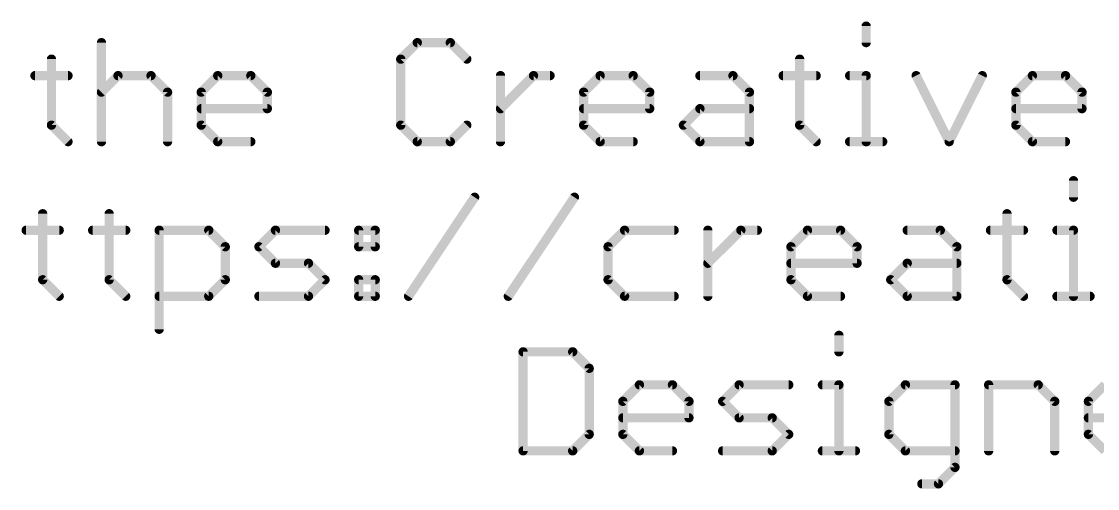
# Model space of a CAD drawing. Extents: x 0 to 108, y -62 to 34.
# Drawn here: x 23.59 to 41.25, y -9.43 to -1.76 of the extents above; entities that cross this region are included whole.
import ezdxf

# ---------------------------------------------------------------- set-up
doc = ezdxf.new("R2010")
doc.units = 0
doc.layers.add('51', color=253, linetype='CONTINUOUS')

msp = doc.modelspace()

# ---------------------------------------------------------------- linework, layer by layer
at = {"layer": '51', "const_width": 0.1524}
for points in [[(37.4562, -1.8356), (37.4562, -2.1068)], [(24.9064, -2.1068), (24.9064, -3.7338)], [(30.089, -2.1068), (29.8179, -2.378)], [(30.6314, -2.1068), (30.089, -2.1068)], [(30.9025, -2.378), (30.6314, -2.1068)], [(24.0861, -2.378), (24.0861, -3.4626)], [(29.8179, -2.378), (29.8179, -3.4626)], [(36.3648, -2.378), (36.3648, -3.4626)], [(23.815, -2.6491), (24.3573, -2.6491)], [(24.9064, -2.9203), (25.1776, -2.6491)], [(25.1776, -2.6491), (25.7199, -2.6491)], [(25.7199, -2.6491), (25.9911, -2.9203)], [(26.5436, -2.9203), (26.8147, -2.6491)], [(26.8147, -2.6491), (27.3571, -2.6491)], [(27.3571, -2.6491), (27.6282, -2.9203)], [(31.455, -3.7338), (31.455, -2.6491)], [(31.455, -3.1915), (31.9974, -2.6491)], [(31.9974, -2.6491), (32.2685, -2.6491)], [(32.8193, -2.9203), (33.0905, -2.6491)], [(33.0905, -2.6491), (33.6328, -2.6491)], [(33.6328, -2.6491), (33.904, -2.9203)], [(34.7276, -2.6491), (35.27, -2.6491)], [(35.27, -2.6491), (35.5411, -2.9203)], [(36.0936, -2.6491), (36.636, -2.6491)], [(37.1851, -2.6491), (37.4562, -2.6491)], [(37.4562, -2.6491), (37.4562, -3.7338)], [(38.2765, -2.6491), (38.8188, -3.7338)], [(38.8188, -3.7338), (39.3612, -2.6491)], [(39.9137, -2.9203), (40.1848, -2.6491)], [(40.1848, -2.6491), (40.7272, -2.6491)], [(40.7272, -2.6491), (40.9983, -2.9203)], [(25.9911, -2.9203), (25.9911, -3.7338)], [(26.5436, -3.4626), (26.5436, -2.9203)], [(27.6282, -2.9203), (27.6282, -3.1915)], [(32.8193, -3.4626), (32.8193, -2.9203)], [(33.904, -2.9203), (33.904, -3.1915)], [(35.5411, -2.9203), (35.5411, -3.7338)], [(39.9137, -3.4626), (39.9137, -2.9203)], [(40.9983, -2.9203), (40.9983, -3.1915)], [(27.6282, -3.1915), (26.5436, -3.1915)], [(33.904, -3.1915), (32.8193, -3.1915)], [(34.4565, -3.4626), (34.7276, -3.1915)], [(34.7276, -3.1915), (35.5411, -3.1915)], [(40.9983, -3.1915), (39.9137, -3.1915)], [(24.0861, -3.4626), (24.3573, -3.7338)], [(26.8147, -3.7338), (26.5436, -3.4626)], [(29.8179, -3.4626), (30.089, -3.7338)], [(30.6314, -3.7338), (30.9025, -3.4626)], [(33.0905, -3.7338), (32.8193, -3.4626)], [(34.7276, -3.7338), (34.4565, -3.4626)], [(36.3648, -3.4626), (36.636, -3.7338)], [(40.1848, -3.7338), (39.9137, -3.4626)], [(27.3571, -3.7338), (26.8147, -3.7338)], [(30.089, -3.7338), (30.6314, -3.7338)], [(33.6328, -3.7338), (33.0905, -3.7338)], [(35.5411, -3.7338), (34.7276, -3.7338)], [(37.1851, -3.7338), (37.7274, -3.7338)], [(40.7272, -3.7338), (40.1848, -3.7338)], [(40.859, -4.3756), (40.859, -4.6468)], [(29.9463, -6.2738), (31.0309, -4.6468)], [(31.5834, -6.2738), (32.6681, -4.6468)], [(23.9417, -4.918), (23.9417, -6.0026)], [(25.0331, -4.918), (25.0331, -6.0026)], [(39.7675, -4.918), (39.7675, -6.0026)], [(23.6705, -5.1891), (24.2128, -5.1891)], [(24.762, -5.1891), (25.3043, -5.1891)], [(25.8534, -6.8161), (25.8534, -5.1891)], [(25.8534, -5.1891), (26.6669, -5.1891)], [(26.6669, -5.1891), (26.938, -5.4603)], [(27.4905, -5.4603), (27.7617, -5.1891)], [(27.7617, -5.1891), (28.5752, -5.1891)], [(29.1277, -5.1891), (29.3989, -5.1891)], [(29.1277, -5.4603), (29.1277, -5.1891)], [(29.3989, -5.1891), (29.3989, -5.4603)], [(33.4918, -5.1891), (33.2206, -5.4603)], [(34.3053, -5.1891), (33.4918, -5.1891)], [(34.8577, -6.2738), (34.8577, -5.1891)], [(34.8577, -5.7315), (35.4001, -5.1891)], [(35.4001, -5.1891), (35.6712, -5.1891)], [(36.222, -5.4603), (36.4932, -5.1891)], [(36.4932, -5.1891), (37.0355, -5.1891)], [(37.0355, -5.1891), (37.3067, -5.4603)], [(38.1304, -5.1891), (38.6727, -5.1891)], [(38.6727, -5.1891), (38.9439, -5.4603)], [(39.4964, -5.1891), (40.0387, -5.1891)], [(40.5878, -5.1891), (40.859, -5.1891)], [(40.859, -5.1891), (40.859, -6.2738)], [(26.938, -5.4603), (26.938, -6.0026)], [(27.7617, -5.7315), (27.4905, -5.4603)], [(29.3989, -5.4603), (29.1277, -5.4603)], [(33.2206, -5.4603), (33.2206, -6.0026)], [(36.222, -6.0026), (36.222, -5.4603)], [(37.3067, -5.4603), (37.3067, -5.7315)], [(38.9439, -5.4603), (38.9439, -6.2738)], [(28.304, -5.7315), (27.7617, -5.7315)], [(28.5752, -6.0026), (28.304, -5.7315)], [(37.3067, -5.7315), (36.222, -5.7315)], [(37.8592, -6.0026), (38.1304, -5.7315)], [(38.1304, -5.7315), (38.9439, -5.7315)], [(23.9417, -6.0026), (24.2128, -6.2738)], [(25.0331, -6.0026), (25.3043, -6.2738)], [(26.938, -6.0026), (26.6669, -6.2738)], [(28.304, -6.2738), (28.5752, -6.0026)], [(29.1277, -6.0026), (29.3989, -6.0026)], [(29.1277, -6.2738), (29.1277, -6.0026)], [(29.3989, -6.0026), (29.3989, -6.2738)], [(33.2206, -6.0026), (33.4918, -6.2738)], [(36.4932, -6.2738), (36.222, -6.0026)], [(38.1304, -6.2738), (37.8592, -6.0026)], [(39.7675, -6.0026), (40.0387, -6.2738)], [(26.6669, -6.2738), (25.8534, -6.2738)], [(27.4905, -6.2738), (28.304, -6.2738)], [(29.3989, -6.2738), (29.1277, -6.2738)], [(33.4918, -6.2738), (34.3053, -6.2738)], [(37.0355, -6.2738), (36.4932, -6.2738)], [(38.9439, -6.2738), (38.1304, -6.2738)], [(40.5878, -6.2738), (41.1301, -6.2738)], [(37.0088, -6.9156), (37.0088, -7.1868)], [(31.8262, -7.1868), (31.8262, -8.8138)], [(32.6397, -7.1868), (31.8262, -7.1868)], [(32.9109, -7.458), (32.6397, -7.1868)], [(32.9109, -8.5426), (32.9109, -7.458)], [(33.4634, -8.0003), (33.7345, -7.7291)], [(33.7345, -7.7291), (34.2769, -7.7291)], [(34.2769, -7.7291), (34.548, -8.0003)], [(35.1005, -8.0003), (35.3717, -7.7291)], [(35.3717, -7.7291), (36.1852, -7.7291)], [(36.7377, -7.7291), (37.0088, -7.7291)], [(37.0088, -7.7291), (37.0088, -8.8138)], [(38.1003, -7.7291), (37.8291, -8.0003)], [(38.9138, -7.7291), (38.1003, -7.7291)], [(38.9138, -9.085), (38.9138, -7.7291)], [(39.4663, -8.8138), (39.4663, -7.7291)], [(39.4663, -7.7291), (40.2798, -7.7291)], [(40.2798, -7.7291), (40.5509, -8.0003)], [(41.1034, -8.0003), (41.3746, -7.7291)], [(33.4634, -8.5426), (33.4634, -8.0003)], [(34.548, -8.0003), (34.548, -8.2715)], [(35.3717, -8.2715), (35.1005, -8.0003)], [(37.8291, -8.0003), (37.8291, -8.5426)], [(40.5509, -8.0003), (40.5509, -8.8138)], [(41.1034, -8.5426), (41.1034, -8.0003)], [(34.548, -8.2715), (33.4634, -8.2715)], [(35.914, -8.2715), (35.3717, -8.2715)], [(36.1852, -8.5426), (35.914, -8.2715)], [(42.1881, -8.2715), (41.1034, -8.2715)], [(32.6397, -8.8138), (32.9109, -8.5426)], [(33.7345, -8.8138), (33.4634, -8.5426)], [(35.914, -8.8138), (36.1852, -8.5426)], [(37.8291, -8.5426), (38.1003, -8.8138)], [(41.3746, -8.8138), (41.1034, -8.5426)], [(31.8262, -8.8138), (32.6397, -8.8138)], [(34.2769, -8.8138), (33.7345, -8.8138)], [(35.1005, -8.8138), (35.914, -8.8138)], [(36.7377, -8.8138), (37.28, -8.8138)], [(38.1003, -8.8138), (38.9138, -8.8138)], [(38.6426, -9.3561), (38.9138, -9.085)], [(38.3714, -9.3561), (38.6426, -9.3561)]]:
    msp.add_lwpolyline(points, dxfattribs=at)
at = {"layer": '51', "const_width": 0.0762}
for points in [[(37.4943, -1.8356, 1), (37.4181, -1.8356)], [(24.9445, -2.1068, 1), (24.8683, -2.1068)], [(30.089, -2.0687, 1), (30.089, -2.1449)], [(30.116, -2.1338, 1), (30.0621, -2.0799)], [(30.6583, -2.0799, 1), (30.6044, -2.1338)], [(30.6314, -2.1449, 1), (30.6314, -2.0687)], [(37.4181, -2.1068, 1), (37.4943, -2.1068)], [(24.1242, -2.378, 1), (24.048, -2.378)], [(29.7909, -2.351, 1), (29.8448, -2.4049)], [(29.856, -2.378, 1), (29.7798, -2.378)], [(30.8756, -2.4049, 1), (30.9295, -2.351)], [(36.4029, -2.378, 1), (36.3267, -2.378)], [(23.815, -2.611, 1), (23.815, -2.6872)], [(24.3573, -2.6872, 1), (24.3573, -2.611)], [(25.1776, -2.611, 1), (25.1776, -2.6872)], [(25.2045, -2.6761, 1), (25.1506, -2.6222)], [(25.7468, -2.6222, 1), (25.693, -2.6761)], [(25.7199, -2.6872, 1), (25.7199, -2.611)], [(26.8147, -2.611, 1), (26.8147, -2.6872)], [(26.8417, -2.6761, 1), (26.7878, -2.6222)], [(27.384, -2.6222, 1), (27.3301, -2.6761)], [(27.3571, -2.6872, 1), (27.3571, -2.611)], [(31.4931, -2.6491, 1), (31.4169, -2.6491)], [(31.9974, -2.611, 1), (31.9974, -2.6872)], [(32.0243, -2.6761, 1), (31.9704, -2.6222)], [(32.2685, -2.6872, 1), (32.2685, -2.611)], [(33.0905, -2.611, 1), (33.0905, -2.6872)], [(33.1174, -2.6761, 1), (33.0635, -2.6222)], [(33.6598, -2.6222, 1), (33.6059, -2.6761)], [(33.6328, -2.6872, 1), (33.6328, -2.611)], [(34.7276, -2.611, 1), (34.7276, -2.6872)], [(35.2969, -2.6222, 1), (35.243, -2.6761)], [(35.27, -2.6872, 1), (35.27, -2.611)], [(36.0936, -2.611, 1), (36.0936, -2.6872)], [(36.636, -2.6872, 1), (36.636, -2.611)], [(37.1851, -2.611, 1), (37.1851, -2.6872)], [(37.4943, -2.6491, 1), (37.4181, -2.6491)], [(37.4562, -2.6872, 1), (37.4562, -2.611)], [(38.3106, -2.6321, 1), (38.2424, -2.6662)], [(39.3952, -2.6662, 1), (39.3271, -2.6321)], [(40.1848, -2.611, 1), (40.1848, -2.6872)], [(40.2118, -2.6761, 1), (40.1579, -2.6222)], [(40.7541, -2.6222, 1), (40.7002, -2.6761)], [(40.7272, -2.6872, 1), (40.7272, -2.611)], [(24.8795, -2.8934, 1), (24.9333, -2.9472)], [(26.0292, -2.9203, 1), (25.953, -2.9203)], [(25.9641, -2.9472, 1), (26.018, -2.8934)], [(26.5817, -2.9203, 1), (26.5055, -2.9203)], [(26.5166, -2.8934, 1), (26.5705, -2.9472)], [(27.6663, -2.9203, 1), (27.5901, -2.9203)], [(27.6013, -2.9472, 1), (27.6552, -2.8934)], [(32.8574, -2.9203, 1), (32.7812, -2.9203)], [(32.7924, -2.8934, 1), (32.8463, -2.9472)], [(33.9421, -2.9203, 1), (33.8659, -2.9203)], [(33.877, -2.9472, 1), (33.9309, -2.8934)], [(35.5792, -2.9203, 1), (35.503, -2.9203)], [(35.5142, -2.9472, 1), (35.5681, -2.8934)], [(39.9518, -2.9203, 1), (39.8756, -2.9203)], [(39.8867, -2.8934, 1), (39.9406, -2.9472)], [(41.0364, -2.9203, 1), (40.9602, -2.9203)], [(40.9714, -2.9472, 1), (41.0253, -2.8934)], [(26.5436, -3.1534, 1), (26.5436, -3.2296)], [(27.5901, -3.1915, 1), (27.6663, -3.1915)], [(27.6282, -3.2296, 1), (27.6282, -3.1534)], [(31.4281, -3.1645, 1), (31.482, -3.2184)], [(32.8193, -3.1534, 1), (32.8193, -3.2296)], [(33.8659, -3.1915, 1), (33.9421, -3.1915)], [(33.904, -3.2296, 1), (33.904, -3.1534)], [(34.7276, -3.1534, 1), (34.7276, -3.2296)], [(34.7546, -3.2184, 1), (34.7007, -3.1645)], [(35.5411, -3.2296, 1), (35.5411, -3.1534)], [(39.9137, -3.1534, 1), (39.9137, -3.2296)], [(40.9602, -3.1915, 1), (41.0364, -3.1915)], [(40.9983, -3.2296, 1), (40.9983, -3.1534)], [(24.1131, -3.4357, 1), (24.0592, -3.4896)], [(24.048, -3.4626, 1), (24.1242, -3.4626)], [(26.5705, -3.4357, 1), (26.5166, -3.4896)], [(26.5055, -3.4626, 1), (26.5817, -3.4626)], [(29.8448, -3.4357, 1), (29.7909, -3.4896)], [(29.7798, -3.4626, 1), (29.856, -3.4626)], [(30.9295, -3.4896, 1), (30.8756, -3.4357)], [(32.8463, -3.4357, 1), (32.7924, -3.4896)], [(32.7812, -3.4626, 1), (32.8574, -3.4626)], [(34.4834, -3.4357, 1), (34.4295, -3.4896)], [(34.4295, -3.4357, 1), (34.4834, -3.4896)], [(36.3917, -3.4357, 1), (36.3379, -3.4896)], [(36.3267, -3.4626, 1), (36.4029, -3.4626)], [(39.9406, -3.4357, 1), (39.8867, -3.4896)], [(39.8756, -3.4626, 1), (39.9518, -3.4626)], [(24.3304, -3.7607, 1), (24.3842, -3.7069)], [(24.8683, -3.7338, 1), (24.9445, -3.7338)], [(25.953, -3.7338, 1), (26.0292, -3.7338)], [(26.8147, -3.6957, 1), (26.8147, -3.7719)], [(26.7878, -3.7607, 1), (26.8417, -3.7069)], [(27.3571, -3.7719, 1), (27.3571, -3.6957)], [(30.089, -3.6957, 1), (30.089, -3.7719)], [(30.0621, -3.7607, 1), (30.116, -3.7069)], [(30.6044, -3.7069, 1), (30.6583, -3.7607)], [(30.6314, -3.7719, 1), (30.6314, -3.6957)], [(31.4169, -3.7338, 1), (31.4931, -3.7338)], [(33.0905, -3.6957, 1), (33.0905, -3.7719)], [(33.0635, -3.7607, 1), (33.1174, -3.7069)], [(33.6328, -3.7719, 1), (33.6328, -3.6957)], [(34.7276, -3.6957, 1), (34.7276, -3.7719)], [(34.7007, -3.7607, 1), (34.7546, -3.7069)], [(35.503, -3.7338, 1), (35.5792, -3.7338)], [(35.5411, -3.7719, 1), (35.5411, -3.6957)], [(36.609, -3.7607, 1), (36.6629, -3.7069)], [(37.1851, -3.6957, 1), (37.1851, -3.7719)], [(37.4181, -3.7338, 1), (37.4943, -3.7338)], [(37.7274, -3.7719, 1), (37.7274, -3.6957)], [(38.7848, -3.7168, 1), (38.8529, -3.7508)], [(38.7848, -3.7508, 1), (38.8529, -3.7168)], [(40.1848, -3.6957, 1), (40.1848, -3.7719)], [(40.1579, -3.7607, 1), (40.2118, -3.7069)], [(40.7272, -3.7719, 1), (40.7272, -3.6957)], [(40.8971, -4.3756, 1), (40.8209, -4.3756)], [(31.0626, -4.6679, 1), (30.9992, -4.6257)], [(32.6998, -4.6679, 1), (32.6364, -4.6257)], [(40.8209, -4.6468, 1), (40.8971, -4.6468)], [(23.9798, -4.918, 1), (23.9036, -4.918)], [(25.0712, -4.918, 1), (24.995, -4.918)], [(39.8056, -4.918, 1), (39.7294, -4.918)], [(23.6705, -5.151, 1), (23.6705, -5.2272)], [(24.2128, -5.2272, 1), (24.2128, -5.151)], [(24.762, -5.151, 1), (24.762, -5.2272)], [(25.3043, -5.2272, 1), (25.3043, -5.151)], [(25.8915, -5.1891, 1), (25.8153, -5.1891)], [(25.8534, -5.151, 1), (25.8534, -5.2272)], [(26.6938, -5.1622, 1), (26.6399, -5.2161)], [(26.6669, -5.2272, 1), (26.6669, -5.151)], [(27.7617, -5.151, 1), (27.7617, -5.2272)], [(27.7886, -5.2161, 1), (27.7348, -5.1622)], [(28.5752, -5.2272, 1), (28.5752, -5.151)], [(29.1277, -5.151, 1), (29.1277, -5.2272)], [(29.1658, -5.1891, 1), (29.0896, -5.1891)], [(29.437, -5.1891, 1), (29.3608, -5.1891)], [(29.3989, -5.2272, 1), (29.3989, -5.151)], [(33.4918, -5.151, 1), (33.4918, -5.2272)], [(33.5187, -5.2161, 1), (33.4648, -5.1622)], [(34.3053, -5.2272, 1), (34.3053, -5.151)], [(34.8958, -5.1891, 1), (34.8196, -5.1891)], [(35.4001, -5.151, 1), (35.4001, -5.2272)], [(35.427, -5.2161, 1), (35.3731, -5.1622)], [(35.6712, -5.2272, 1), (35.6712, -5.151)], [(36.4932, -5.151, 1), (36.4932, -5.2272)], [(36.5201, -5.2161, 1), (36.4663, -5.1622)], [(37.0625, -5.1622, 1), (37.0086, -5.2161)], [(37.0355, -5.2272, 1), (37.0355, -5.151)], [(38.1304, -5.151, 1), (38.1304, -5.2272)], [(38.6996, -5.1622, 1), (38.6458, -5.2161)], [(38.6727, -5.2272, 1), (38.6727, -5.151)], [(39.4964, -5.151, 1), (39.4964, -5.2272)], [(40.0387, -5.2272, 1), (40.0387, -5.151)], [(40.5878, -5.151, 1), (40.5878, -5.2272)], [(40.8971, -5.1891, 1), (40.8209, -5.1891)], [(40.859, -5.2272, 1), (40.859, -5.151)], [(26.9761, -5.4603, 1), (26.8999, -5.4603)], [(26.9111, -5.4872, 1), (26.965, -5.4334)], [(27.5175, -5.4334, 1), (27.4636, -5.4872)], [(27.4636, -5.4334, 1), (27.5175, -5.4872)], [(29.1277, -5.4222, 1), (29.1277, -5.4984)], [(29.0896, -5.4603, 1), (29.1658, -5.4603)], [(29.3608, -5.4603, 1), (29.437, -5.4603)], [(29.3989, -5.4984, 1), (29.3989, -5.4222)], [(33.2587, -5.4603, 1), (33.1825, -5.4603)], [(33.1936, -5.4334, 1), (33.2475, -5.4872)], [(36.2601, -5.4603, 1), (36.1839, -5.4603)], [(36.1951, -5.4334, 1), (36.249, -5.4872)], [(37.3448, -5.4603, 1), (37.2686, -5.4603)], [(37.2798, -5.4872, 1), (37.3336, -5.4334)], [(38.982, -5.4603, 1), (38.9058, -5.4603)], [(38.9169, -5.4872, 1), (38.9708, -5.4334)], [(27.7617, -5.6934, 1), (27.7617, -5.7696)], [(27.7348, -5.7584, 1), (27.7886, -5.7045)], [(28.331, -5.7045, 1), (28.2771, -5.7584)], [(28.304, -5.7696, 1), (28.304, -5.6934)], [(34.8308, -5.7045, 1), (34.8847, -5.7584)], [(36.222, -5.6934, 1), (36.222, -5.7696)], [(37.2686, -5.7315, 1), (37.3448, -5.7315)], [(37.3067, -5.7696, 1), (37.3067, -5.6934)], [(38.1304, -5.6934, 1), (38.1304, -5.7696)], [(38.1573, -5.7584, 1), (38.1034, -5.7045)], [(38.9439, -5.7696, 1), (38.9439, -5.6934)], [(23.9686, -5.9757, 1), (23.9147, -6.0296)], [(23.9036, -6.0026, 1), (23.9798, -6.0026)], [(25.0601, -5.9757, 1), (25.0062, -6.0296)], [(24.995, -6.0026, 1), (25.0712, -6.0026)], [(26.8999, -6.0026, 1), (26.9761, -6.0026)], [(26.965, -6.0296, 1), (26.9111, -5.9757)], [(28.6021, -6.0296, 1), (28.5483, -5.9757)], [(28.5483, -6.0296, 1), (28.6021, -5.9757)], [(29.1277, -5.9645, 1), (29.1277, -6.0407)], [(29.1658, -6.0026, 1), (29.0896, -6.0026)], [(29.437, -6.0026, 1), (29.3608, -6.0026)], [(29.3989, -6.0407, 1), (29.3989, -5.9645)], [(33.2475, -5.9757, 1), (33.1936, -6.0296)], [(33.1825, -6.0026, 1), (33.2587, -6.0026)], [(36.249, -5.9757, 1), (36.1951, -6.0296)], [(36.1839, -6.0026, 1), (36.2601, -6.0026)], [(37.8861, -5.9757, 1), (37.8323, -6.0296)], [(37.8323, -5.9757, 1), (37.8861, -6.0296)], [(39.7945, -5.9757, 1), (39.7406, -6.0296)], [(39.7294, -6.0026, 1), (39.8056, -6.0026)], [(24.1859, -6.3007, 1), (24.2398, -6.2469)], [(25.2773, -6.3007, 1), (25.3312, -6.2469)], [(25.8534, -6.2357, 1), (25.8534, -6.3119)], [(26.6399, -6.2469, 1), (26.6938, -6.3007)], [(26.6669, -6.3119, 1), (26.6669, -6.2357)], [(27.4905, -6.2357, 1), (27.4905, -6.3119)], [(28.2771, -6.2469, 1), (28.331, -6.3007)], [(28.304, -6.3119, 1), (28.304, -6.2357)], [(29.1277, -6.2357, 1), (29.1277, -6.3119)], [(29.0896, -6.2738, 1), (29.1658, -6.2738)], [(29.3608, -6.2738, 1), (29.437, -6.2738)], [(29.3989, -6.3119, 1), (29.3989, -6.2357)], [(29.9146, -6.2527, 1), (29.978, -6.2949)], [(31.5517, -6.2527, 1), (31.6151, -6.2949)], [(33.4918, -6.2357, 1), (33.4918, -6.3119)], [(33.4648, -6.3007, 1), (33.5187, -6.2469)], [(34.3053, -6.3119, 1), (34.3053, -6.2357)], [(34.8196, -6.2738, 1), (34.8958, -6.2738)], [(36.4932, -6.2357, 1), (36.4932, -6.3119)], [(36.4663, -6.3007, 1), (36.5201, -6.2469)], [(37.0355, -6.3119, 1), (37.0355, -6.2357)], [(38.1304, -6.2357, 1), (38.1304, -6.3119)], [(38.1034, -6.3007, 1), (38.1573, -6.2469)], [(38.9058, -6.2738, 1), (38.982, -6.2738)], [(38.9439, -6.3119, 1), (38.9439, -6.2357)], [(40.0117, -6.3007, 1), (40.0656, -6.2469)], [(40.5878, -6.2357, 1), (40.5878, -6.3119)], [(40.8209, -6.2738, 1), (40.8971, -6.2738)], [(41.1301, -6.3119, 1), (41.1301, -6.2357)], [(25.8153, -6.8161, 1), (25.8915, -6.8161)], [(37.0469, -6.9156, 1), (36.9707, -6.9156)], [(31.8643, -7.1868, 1), (31.7881, -7.1868)], [(31.8262, -7.1487, 1), (31.8262, -7.2249)], [(32.6666, -7.1599, 1), (32.6128, -7.2138)], [(32.6397, -7.2249, 1), (32.6397, -7.1487)], [(36.9707, -7.1868, 1), (37.0469, -7.1868)], [(32.949, -7.458, 1), (32.8728, -7.458)], [(32.8839, -7.4849, 1), (32.9378, -7.431)], [(33.7345, -7.691, 1), (33.7345, -7.7672)], [(33.7615, -7.7561, 1), (33.7076, -7.7022)], [(34.3038, -7.7022, 1), (34.2499, -7.7561)], [(34.2769, -7.7672, 1), (34.2769, -7.691)], [(35.3717, -7.691, 1), (35.3717, -7.7672)], [(35.3986, -7.7561, 1), (35.3447, -7.7022)], [(36.1852, -7.7672, 1), (36.1852, -7.691)], [(36.7377, -7.691, 1), (36.7377, -7.7672)], [(37.0469, -7.7291, 1), (36.9707, -7.7291)], [(37.0088, -7.7672, 1), (37.0088, -7.691)], [(38.1003, -7.691, 1), (38.1003, -7.7672)], [(38.1272, -7.7561, 1), (38.0733, -7.7022)], [(38.9519, -7.7291, 1), (38.8757, -7.7291)], [(38.9138, -7.7672, 1), (38.9138, -7.691)], [(39.5044, -7.7291, 1), (39.4282, -7.7291)], [(39.4663, -7.691, 1), (39.4663, -7.7672)], [(40.3067, -7.7022, 1), (40.2528, -7.7561)], [(40.2798, -7.7672, 1), (40.2798, -7.691)], [(33.5015, -8.0003, 1), (33.4253, -8.0003)], [(33.4364, -7.9734, 1), (33.4903, -8.0272)], [(34.5861, -8.0003, 1), (34.5099, -8.0003)], [(34.5211, -8.0272, 1), (34.575, -7.9734)], [(35.1275, -7.9734, 1), (35.0736, -8.0272)], [(35.0736, -7.9734, 1), (35.1275, -8.0272)], [(37.8672, -8.0003, 1), (37.791, -8.0003)], [(37.8022, -7.9734, 1), (37.856, -8.0272)], [(40.589, -8.0003, 1), (40.5128, -8.0003)], [(40.524, -8.0272, 1), (40.5779, -7.9734)], [(41.1415, -8.0003, 1), (41.0653, -8.0003)], [(41.0765, -7.9734, 1), (41.1304, -8.0272)], [(33.4634, -8.2334, 1), (33.4634, -8.3096)], [(34.5099, -8.2715, 1), (34.5861, -8.2715)], [(34.548, -8.3096, 1), (34.548, -8.2334)], [(35.3717, -8.2334, 1), (35.3717, -8.3096)], [(35.3447, -8.2984, 1), (35.3986, -8.2445)], [(35.9409, -8.2445, 1), (35.8871, -8.2984)], [(35.914, -8.3096, 1), (35.914, -8.2334)], [(41.1034, -8.2334, 1), (41.1034, -8.3096)], [(32.9378, -8.5696, 1), (32.8839, -8.5157)], [(33.4903, -8.5157, 1), (33.4364, -8.5696)], [(36.2121, -8.5696, 1), (36.1582, -8.5157)], [(37.856, -8.5157, 1), (37.8022, -8.5696)], [(41.1304, -8.5157, 1), (41.0765, -8.5696)], [(32.8728, -8.5426, 1), (32.949, -8.5426)], [(33.4253, -8.5426, 1), (33.5015, -8.5426)], [(36.1582, -8.5696, 1), (36.2121, -8.5157)], [(37.791, -8.5426, 1), (37.8672, -8.5426)], [(41.0653, -8.5426, 1), (41.1415, -8.5426)], [(31.8262, -8.7757, 1), (31.8262, -8.8519)], [(31.7881, -8.8138, 1), (31.8643, -8.8138)], [(32.6128, -8.7869, 1), (32.6666, -8.8407)], [(32.6397, -8.8519, 1), (32.6397, -8.7757)], [(33.7345, -8.7757, 1), (33.7345, -8.8519)], [(33.7076, -8.8407, 1), (33.7615, -8.7869)], [(34.2769, -8.8519, 1), (34.2769, -8.7757)], [(35.1005, -8.7757, 1), (35.1005, -8.8519)], [(35.8871, -8.7869, 1), (35.9409, -8.8407)], [(35.914, -8.8519, 1), (35.914, -8.7757)], [(36.7377, -8.7757, 1), (36.7377, -8.8519)], [(36.9707, -8.8138, 1), (37.0469, -8.8138)], [(37.28, -8.8519, 1), (37.28, -8.7757)], [(38.1003, -8.7757, 1), (38.1003, -8.8519)], [(38.0733, -8.8407, 1), (38.1272, -8.7869)], [(38.9138, -8.8519, 1), (38.9138, -8.7757)], [(39.4282, -8.8138, 1), (39.5044, -8.8138)], [(40.5128, -8.8138, 1), (40.589, -8.8138)], [(38.8757, -9.085, 1), (38.9519, -9.085)], [(38.9407, -9.1119, 1), (38.8868, -9.058)], [(38.3714, -9.318, 1), (38.3714, -9.3942)], [(38.6157, -9.3292, 1), (38.6695, -9.3831)], [(38.6426, -9.3942, 1), (38.6426, -9.318)]]:
    msp.add_lwpolyline(points, format="xyb", dxfattribs=at)

doc.saveas('drawing.dxf')
